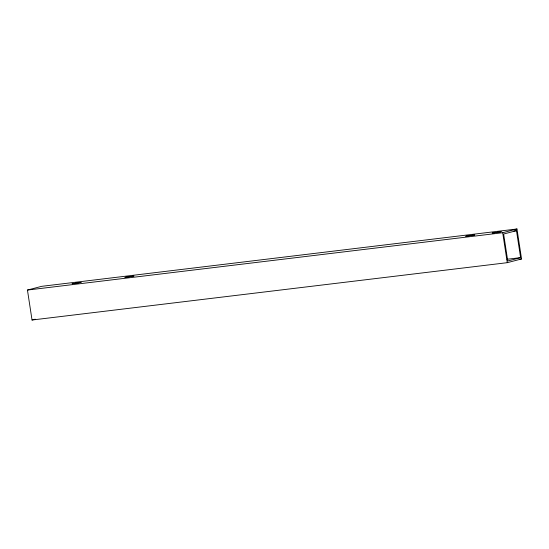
<?xml version="1.0" encoding="UTF-8"?>
<svg xmlns="http://www.w3.org/2000/svg" width="549" height="549" viewBox="0 0 549 549"><rect width="100%" height="100%" fill="white"/><g stroke="black" fill="none" stroke-linecap="round" stroke-linejoin="round"><path stroke-width="0.82" d="M27.45 290.057L41.724 286.324L516.966 228.981L521.55 258.943L507.276 262.676L32.034 320.019L27.45 290.057L502.692 232.714L516.966 228.981M32.034 320.019L35.205 319.189M516.479 230.669L503.632 234.025L507.763 260.995L520.61 257.632L516.479 230.669L513.933 230.971M507.001 259.272L520.61 257.632M519.848 259.149L521.55 258.943M502.692 232.714L507.276 262.676M465.84 236.235L474.727 234.931L465.84 236.235M72.187 283.73L81.067 282.433L72.187 283.73M124.994 277.362L133.874 276.058L124.994 277.362M492.247 233.051L501.127 231.747L492.247 233.051"/></g></svg>
